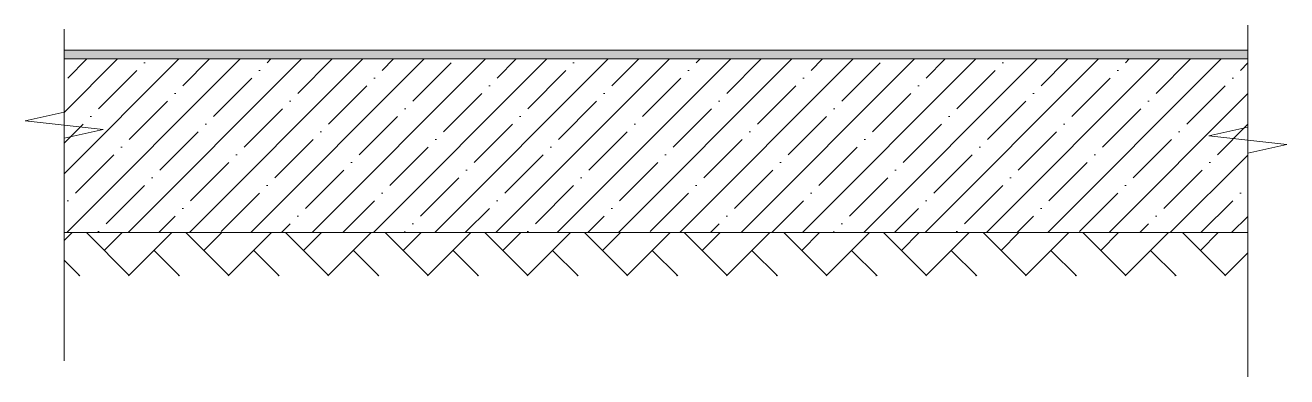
# Model space of a CAD drawing. Header units: millimetres. Extents: x 77165 to 11476408, y -193619 to 1121001.
# Drawn here: x 203307 to 210582, y 297094 to 299119 of the extents above; entities that cross this region are included whole.
import ezdxf

# ---------------------------------------------------------------- set-up
doc = ezdxf.new("R2010")
doc.units = ezdxf.units.MM
doc.layers.add('Элементы узлов', color=7, linetype='Continuous', lineweight=9)

# ---------------------------------------------------------------- blocks, each defined once
blk = doc.blocks.new('*U622')
at = {"color": 8}
blk.add_lwpolyline([(0, -11.371), (0, 1.502), (2.25, 2.002), (-2.25, 2.502), (0, 3.002), (0, 8.874)], dxfattribs=at)
blk = doc.blocks.new('*U621')
at = {"color": 8}
blk.add_lwpolyline([(0, -10.381), (0, 2.443), (2.25, 2.943), (-2.25, 3.443), (0, 3.943), (0, 8.722)], dxfattribs=at)

msp = doc.modelspace()

# ---------------------------------------------------------------- hatches: boundary and pattern name
at = {"layer": 'Элементы узлов', "transparency": 33554687}
msp.add_hatch(color=256, dxfattribs=at).paths.add_polyline_path([(203531.57352, 298974.66817), (203531.57352, 298924.66817), (210356.9861, 298924.66817), (210356.9861, 298974.66817)])
at = {"layer": 'Элементы узлов', "ltscale": 100, "true_color": 0x000000}
h = msp.add_hatch(dxfattribs=at)
h.set_pattern_fill('ANSI35', color=18, scale=1000, style=0)
h.set_pattern_definition([(45, (-4474798.6, 1031421.29), (-176.776695, 176.776695), []), (45, (-4474621.81, 1031421.29), (-176.776695, 176.776695), [312.5, -62.5, 0, -62.5])])
h.paths.add_polyline_path([(210356.9861, 298924.66817), (203531.57352, 298924.66817), (203531.57352, 297924.66817), (210356.9861, 297924.66817)])
at = {"layer": 'Элементы узлов', "ltscale": 5, "true_color": 0x000000}
h = msp.add_hatch(dxfattribs=at)
h.set_pattern_fill('AR-HBONE', color=18, scale=2, style=0)
h.set_pattern_definition([(45, (674470.92, 291786.74), (0, 287.3682), [609.6, -203.2]), (135, (674614.6, 291930.42), (3e-14, 287.3682), [609.6, -203.2])])
h.paths.add_polyline_path([(210356.9861, 297924.66817), (203531.57352, 297924.66817), (203531.57352, 297674.66817), (210356.9861, 297674.66817)])

# ---------------------------------------------------------------- linework, layer by layer
at = {"layer": 'Элементы узлов'}
msp.add_lwpolyline([(203531.57352, 298974.66817), (203531.57352, 298974.66817), (210356.9861, 298974.66817)], dxfattribs=at)
at = {"layer": 'Элементы узлов', "color": 18, "lineweight": 5, "ltscale": 100, "true_color": 0x000000}
msp.add_lwpolyline([(203531.57352, 298924.66817), (210356.9861, 298924.66817), (210356.9861, 297924.66817), (203531.57352, 297924.66817)], close=True, dxfattribs=at)

# ---------------------------------------------------------------- block references
at = {"layer": 'Элементы узлов', "xscale": 100, "yscale": 100, "zscale": 100}
for name, p in [('*U621', (203531.57352, 298224.41861)), ('*U622', (210356.9861, 298231.17757))]:
    msp.add_blockref(name, p, dxfattribs=at)

doc.saveas('drawing.dxf')
